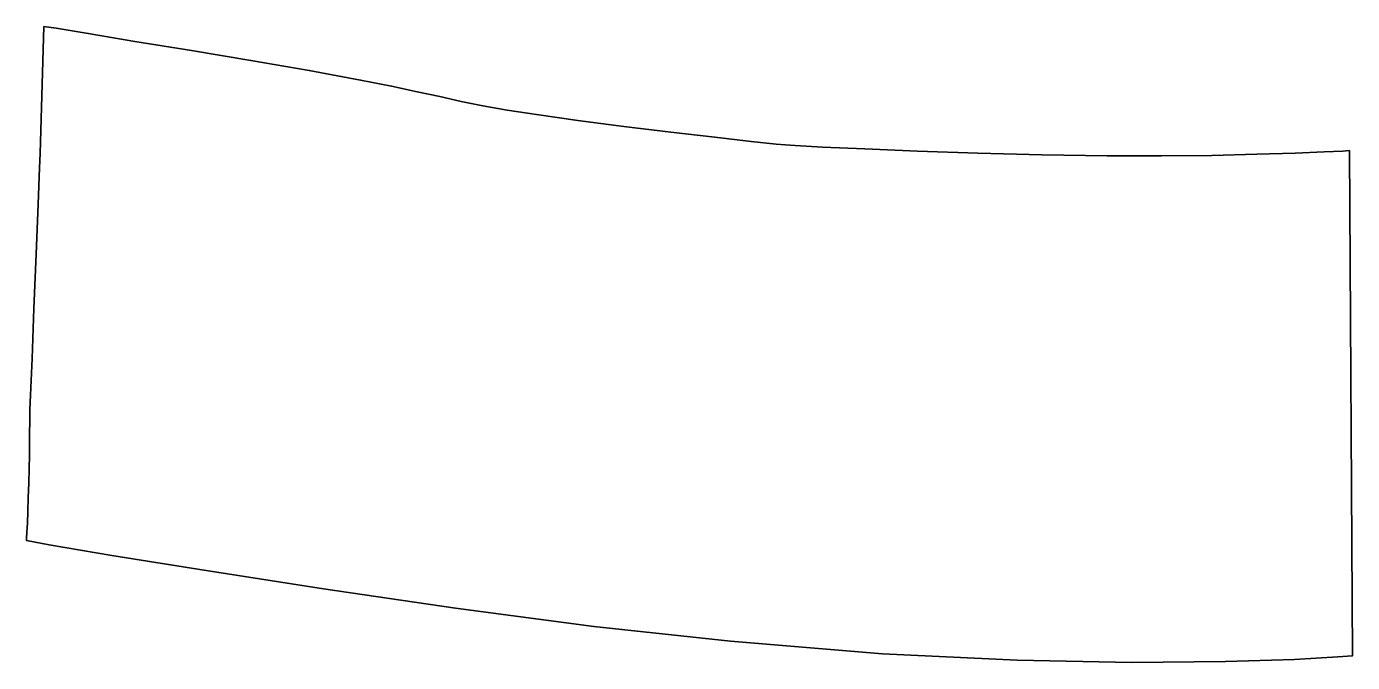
# Model space of a CAD drawing. Extents: x 0 to 3048, y -1461 to 0.
import ezdxf

# ---------------------------------------------------------------- set-up
doc = ezdxf.new("R2010")
doc.units = 0
doc.linetypes.add('Solid', pattern=[0])

msp = doc.modelspace()

# ---------------------------------------------------------------- linework, layer by layer
at = {"color": 0, "linetype": 'Solid', "lineweight": 35}
msp.add_lwpolyline([(3014, -1448), (2915, -1454), (2756, -1459), (2541, -1461), (2277, -1456), (1968, -1441), (1618, -1412), (1304, -1378), (986, -1336), (683, -1292), (413, -1250), (196, -1215), (52, -1191), (0, -1181), (0, -1176), (1, -1162), (2, -1141), (3, -1114), (4, -1082), (5, -1049), (6, -1015), (7, -985), (7, -957), (7, -932), (8, -910), (8, -894), (8, -883), (8, -880), (9, -847), (13, -763), (17, -648), (22, -523), (27, -408), (30, -325), (31, -292), (40, 0), (68, -4), (142, -16), (249, -34), (379, -55), (516, -78), (650, -101), (768, -123), (839, -137), (898, -150), (950, -161), (999, -172), (1049, -182), (1105, -192), (1172, -202), (1267, -216), (1373, -230), (1481, -243), (1582, -254), (1666, -264), (1723, -270), (1744, -272), (1767, -273), (1830, -277), (1927, -281), (2048, -286), (2187, -291), (2335, -295), (2484, -297), (2609, -297), (2725, -296), (2828, -293), (2916, -291), (2983, -288), (3026, -286), (3041, -285), (3048, -1446), (3014, -1448)], close=True, dxfattribs=at)

doc.saveas('drawing.dxf')
